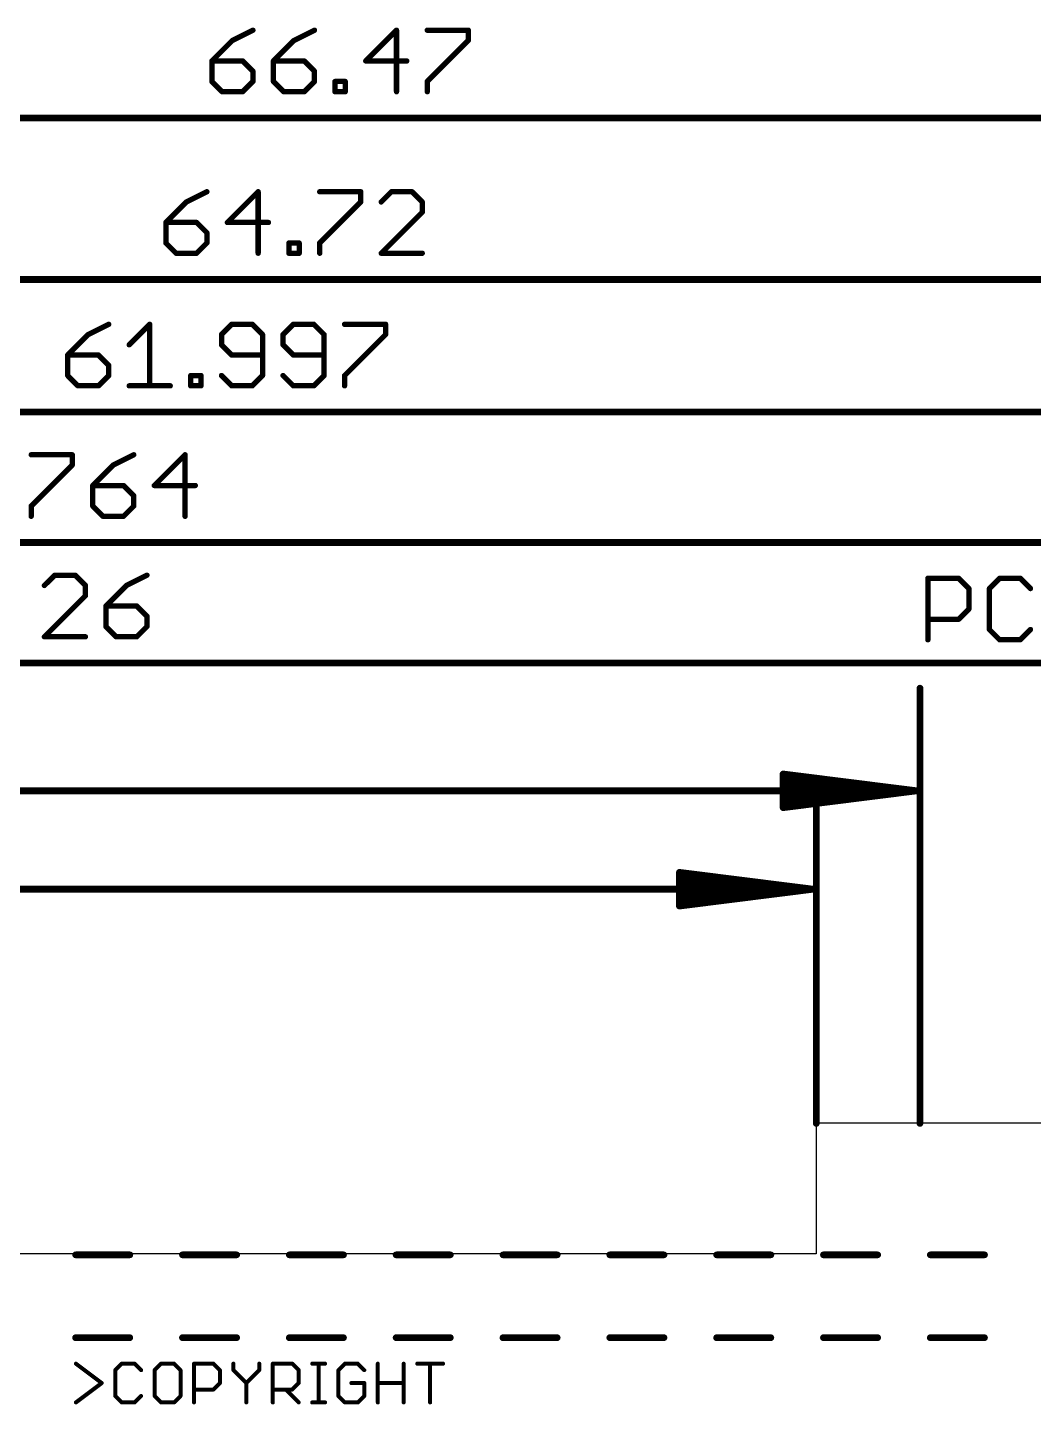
# Model space of a CAD drawing. Extents: x 85.1 to 160.2, y -5 to 84.1.
# Drawn here: x 117.68 to 136.8, y 55.16 to 81.33 of the extents above; entities that cross this region are included whole.
import ezdxf

# ---------------------------------------------------------------- set-up
doc = ezdxf.new("R2010")
doc.units = 0
for name, color, linetype in [('20', 7, 'CONTINUOUS'), ('25', 253, 'CONTINUOUS'), ('48', 253, 'CONTINUOUS')]:
    doc.layers.add(name, color=color, linetype=linetype)

msp = doc.modelspace()

# ---------------------------------------------------------------- linework, layer by layer
at = {"layer": '20'}
for p, q in [((155.64, 60.5), (132.67, 60.5)), ((132.67, 60.5), (132.67, 58.017)), ((132.67, 58.017), (99.67, 58.017))]:
    msp.add_line(p, q, dxfattribs=at)
at = {"layer": '25', "const_width": 0.0381}
for points in [[(118.6108, 55.9466, 1), (118.5879, 55.9161)], [(119.3668, 55.8085, 1), (119.3287, 55.8085)], [(119.3343, 55.8219, 1), (119.3612, 55.795)], [(119.4706, 55.9504, 1), (119.4706, 55.9123)], [(119.4841, 55.9179, 1), (119.4572, 55.9448)], [(119.7298, 55.9448, 1), (119.7029, 55.9179)], [(119.7164, 55.9123, 1), (119.7164, 55.9504)], [(119.8258, 55.795, 1), (119.8527, 55.8219)], [(120.1152, 55.8085, 1), (120.0771, 55.8085)], [(120.0827, 55.8219, 1), (120.1097, 55.795)], [(120.2191, 55.9504, 1), (120.2191, 55.9123)], [(120.2325, 55.9179, 1), (120.2056, 55.9448)], [(120.4783, 55.9448, 1), (120.4513, 55.9179)], [(120.4648, 55.9123, 1), (120.4648, 55.9504)], [(120.6067, 55.8085, 1), (120.5686, 55.8085)], [(120.5742, 55.795, 1), (120.6011, 55.8219)], [(120.8446, 55.9504, 1), (120.8446, 55.9123)], [(120.8636, 55.9313, 1), (120.8255, 55.9313)], [(121.2267, 55.9448, 1), (121.1997, 55.9179)], [(121.2132, 55.9123, 1), (121.2132, 55.9504)], [(121.3551, 55.8085, 1), (121.317, 55.8085)], [(121.3226, 55.795, 1), (121.3496, 55.8219)], [(121.6065, 55.8219, 1), (121.5795, 55.795)], [(121.6121, 55.9313, 1), (121.574, 55.9313)], [(121.574, 55.8085, 1), (121.6121, 55.8085)], [(122.1035, 55.9313, 1), (122.0654, 55.9313)], [(122.0654, 55.8085, 1), (122.1035, 55.8085)], [(122.098, 55.795, 1), (122.071, 55.8219)], [(122.3414, 55.9504, 1), (122.3414, 55.9123)], [(122.3605, 55.9313, 1), (122.3224, 55.9313)], [(122.7235, 55.9448, 1), (122.6966, 55.9179)], [(122.71, 55.9123, 1), (122.71, 55.9504)], [(122.852, 55.8085, 1), (122.8139, 55.8085)], [(122.8194, 55.795, 1), (122.8464, 55.8219)], [(123.0898, 55.9504, 1), (123.0898, 55.9123)], [(123.2318, 55.9313, 1), (123.1937, 55.9313)], [(123.3356, 55.9123, 1), (123.3356, 55.9504)], [(123.6078, 55.8085, 1), (123.5697, 55.8085)], [(123.5753, 55.8219, 1), (123.6023, 55.795)], [(123.7117, 55.9504, 1), (123.7117, 55.9123)], [(123.7251, 55.9179, 1), (123.6982, 55.9448)], [(123.9709, 55.9448, 1), (123.9439, 55.9179)], [(123.9574, 55.9123, 1), (123.9574, 55.9504)], [(124.0668, 55.795, 1), (124.0937, 55.8219)], [(124.3563, 55.9313, 1), (124.3182, 55.9313)], [(124.8477, 55.9313, 1), (124.8096, 55.9313)], [(125.0856, 55.9504, 1), (125.0856, 55.9123)], [(125.3504, 55.9313, 1), (125.3123, 55.9313)], [(125.5771, 55.9123, 1), (125.5771, 55.9504)], [(119.1023, 55.5475, 1), (119.0794, 55.578)], [(119.0794, 55.5475, 1), (119.1023, 55.578)], [(121.317, 55.5627, 1), (121.3551, 55.5627)], [(121.3496, 55.5492, 1), (121.3226, 55.5762)], [(121.8253, 55.5762, 1), (121.8522, 55.5492)], [(121.8578, 55.5627, 1), (121.8197, 55.5627)], [(121.8253, 55.5492, 1), (121.8522, 55.5762)], [(122.8139, 55.5627, 1), (122.852, 55.5627)], [(122.8464, 55.5492, 1), (122.8194, 55.5762)], [(123.8345, 55.5818, 1), (123.8345, 55.5437)], [(124.0993, 55.5627, 1), (124.0612, 55.5627)], [(124.0803, 55.5437, 1), (124.0803, 55.5818)], [(124.3372, 55.5818, 1), (124.3372, 55.5437)], [(124.8287, 55.5437, 1), (124.8287, 55.5818)], [(118.5879, 55.2093, 1), (118.6108, 55.1789)], [(119.3612, 55.3304, 1), (119.3343, 55.3035)], [(119.3287, 55.317, 1), (119.3668, 55.317)], [(119.4706, 55.2132, 1), (119.4706, 55.1751)], [(119.4572, 55.1806, 1), (119.4841, 55.2076)], [(119.7029, 55.2076, 1), (119.7298, 55.1806)], [(119.7164, 55.1751, 1), (119.7164, 55.2132)], [(119.8527, 55.3035, 1), (119.8258, 55.3304)], [(120.1097, 55.3304, 1), (120.0827, 55.3035)], [(120.0771, 55.317, 1), (120.1152, 55.317)], [(120.2191, 55.2132, 1), (120.2191, 55.1751)], [(120.2056, 55.1806, 1), (120.2325, 55.2076)], [(120.4513, 55.2076, 1), (120.4783, 55.1806)], [(120.4648, 55.1751, 1), (120.4648, 55.2132)], [(120.5686, 55.317, 1), (120.6067, 55.317)], [(120.6011, 55.3035, 1), (120.5742, 55.3304)], [(120.8446, 55.4589, 1), (120.8446, 55.4208)], [(121.1997, 55.4533, 1), (121.2267, 55.4264)], [(121.2132, 55.4208, 1), (121.2132, 55.4589)], [(122.3414, 55.4589, 1), (122.3414, 55.4208)], [(122.6006, 55.4533, 1), (122.5737, 55.4264)], [(122.6966, 55.4533, 1), (122.7235, 55.4264)], [(122.71, 55.4208, 1), (122.71, 55.4589)], [(122.8194, 55.1806, 1), (122.8464, 55.2076)], [(123.0898, 55.2132, 1), (123.0898, 55.1751)], [(123.3356, 55.1751, 1), (123.3356, 55.2132)], [(123.6023, 55.3304, 1), (123.5753, 55.3035)], [(123.5697, 55.317, 1), (123.6078, 55.317)], [(123.7117, 55.2132, 1), (123.7117, 55.1751)], [(123.6982, 55.1806, 1), (123.7251, 55.2076)], [(123.9439, 55.2076, 1), (123.9709, 55.1806)], [(123.9574, 55.1751, 1), (123.9574, 55.2132)], [(124.0612, 55.317, 1), (124.0993, 55.317)], [(124.0937, 55.3035, 1), (124.0668, 55.3304)], [(120.8255, 55.1941, 1), (120.8636, 55.1941)], [(121.8197, 55.1941, 1), (121.8578, 55.1941)], [(122.3224, 55.1941, 1), (122.3605, 55.1941)], [(123.1937, 55.1941, 1), (123.2318, 55.1941)], [(124.3182, 55.1941, 1), (124.3563, 55.1941)], [(124.8096, 55.1941, 1), (124.8477, 55.1941)], [(125.3123, 55.1941, 1), (125.3504, 55.1941)]]:
    msp.add_lwpolyline(points, format="xyb", dxfattribs=at)
at = {"layer": '25', "const_width": 0.0762}
for points in [[(118.5994, 55.9313), (119.0908, 55.5627)], [(119.4706, 55.9313), (119.3478, 55.8085)], [(119.3478, 55.8085), (119.3478, 55.317)], [(119.7164, 55.9313), (119.4706, 55.9313)], [(119.8393, 55.8085), (119.7164, 55.9313)], [(120.2191, 55.9313), (120.0962, 55.8085)], [(120.0962, 55.8085), (120.0962, 55.317)], [(120.4648, 55.9313), (120.2191, 55.9313)], [(120.5877, 55.8085), (120.4648, 55.9313)], [(120.5877, 55.317), (120.5877, 55.8085)], [(120.8446, 55.1941), (120.8446, 55.9313)], [(120.8446, 55.9313), (121.2132, 55.9313)], [(121.2132, 55.9313), (121.3361, 55.8085)], [(121.3361, 55.8085), (121.3361, 55.5627)], [(121.593, 55.9313), (121.593, 55.8085)], [(121.593, 55.8085), (121.8388, 55.5627)], [(121.8388, 55.5627), (122.0845, 55.8085)], [(122.0845, 55.8085), (122.0845, 55.9313)], [(122.3414, 55.1941), (122.3414, 55.9313)], [(122.3414, 55.9313), (122.71, 55.9313)], [(122.71, 55.9313), (122.8329, 55.8085)], [(122.8329, 55.8085), (122.8329, 55.5627)], [(123.0898, 55.9313), (123.3356, 55.9313)], [(123.2127, 55.1941), (123.2127, 55.9313)], [(123.7117, 55.9313), (123.5888, 55.8085)], [(123.5888, 55.8085), (123.5888, 55.317)], [(123.9574, 55.9313), (123.7117, 55.9313)], [(124.0803, 55.8085), (123.9574, 55.9313)], [(124.3372, 55.1941), (124.3372, 55.9313)], [(124.8287, 55.9313), (124.8287, 55.1941)], [(125.0856, 55.9313), (125.5771, 55.9313)], [(125.3314, 55.1941), (125.3314, 55.9313)], [(119.0908, 55.5627), (118.5994, 55.1941)], [(121.3361, 55.5627), (121.2132, 55.4398)], [(121.8388, 55.5627), (121.8388, 55.1941)], [(122.8329, 55.5627), (122.71, 55.4398)], [(124.0803, 55.5627), (123.8345, 55.5627)], [(124.0803, 55.317), (124.0803, 55.5627)], [(124.3372, 55.5627), (124.8287, 55.5627)], [(119.3478, 55.317), (119.4706, 55.1941)], [(119.4706, 55.1941), (119.7164, 55.1941)], [(119.7164, 55.1941), (119.8393, 55.317)], [(120.0962, 55.317), (120.2191, 55.1941)], [(120.2191, 55.1941), (120.4648, 55.1941)], [(120.4648, 55.1941), (120.5877, 55.317)], [(121.2132, 55.4398), (120.8446, 55.4398)], [(122.71, 55.4398), (122.3414, 55.4398)], [(122.5872, 55.4398), (122.8329, 55.1941)], [(123.0898, 55.1941), (123.3356, 55.1941)], [(123.5888, 55.317), (123.7117, 55.1941)], [(123.7117, 55.1941), (123.9574, 55.1941)], [(123.9574, 55.1941), (124.0803, 55.317)]]:
    msp.add_lwpolyline(points, dxfattribs=at)
at = {"layer": '48'}
for points, const_width in [([(121.9638, 81.2777), (121.574, 81.0828)], 0.1016), ([(123.1332, 81.2777), (122.7434, 81.0828)], 0.1016), ([(124.6924, 81.2777), (124.1077, 80.693)], 0.1016), ([(124.6924, 80.1083), (124.6924, 81.2777)], 0.1016), ([(125.2771, 81.2777), (126.0567, 81.2777)], 0.1016), ([(126.0567, 81.2777), (126.0567, 81.0828)], 0.1016), ([(121.574, 81.0828), (121.1842, 80.693)], 0.1016), ([(122.7434, 81.0828), (122.3536, 80.693)], 0.1016), ([(126.0567, 81.0828), (125.2771, 80.3032)], 0.1016), ([(121.1842, 80.693), (121.1842, 80.3032)], 0.1016), ([(121.7689, 80.693), (121.1842, 80.693)], 0.1016), ([(121.9638, 80.4981), (121.7689, 80.693)], 0.1016), ([(122.3536, 80.693), (122.3536, 80.3032)], 0.1016), ([(122.9383, 80.693), (122.3536, 80.693)], 0.1016), ([(123.1332, 80.4981), (122.9383, 80.693)], 0.1016), ([(124.1077, 80.693), (124.8873, 80.693)], 0.1016), ([(121.1842, 80.3032), (121.3791, 80.1083)], 0.1016), ([(121.7689, 80.1083), (121.9638, 80.3032)], 0.1016), ([(121.9638, 80.3032), (121.9638, 80.4981)], 0.1016), ([(122.3536, 80.3032), (122.5485, 80.1083)], 0.1016), ([(122.9383, 80.1083), (123.1332, 80.3032)], 0.1016), ([(123.1332, 80.3032), (123.1332, 80.4981)], 0.1016), ([(123.523, 80.1083), (123.523, 80.3032)], 0.1016), ([(123.523, 80.3032), (123.7179, 80.3032)], 0.1016), ([(123.7179, 80.3032), (123.7179, 80.1083)], 0.1016), ([(125.2771, 80.3032), (125.2771, 80.1083)], 0.1016), ([(121.3791, 80.1083), (121.7689, 80.1083)], 0.1016), ([(122.5485, 80.1083), (122.9383, 80.1083)], 0.1016), ([(123.7179, 80.1083), (123.523, 80.1083)], 0.1016), ([(90.235, 79.61), (156.575, 79.61)], 0.13), ([(121.0888, 78.2077), (120.699, 78.0128)], 0.1016), ([(122.0633, 78.2077), (121.4786, 77.623)], 0.1016), ([(122.0633, 77.0383), (122.0633, 78.2077)], 0.1016), ([(123.2327, 78.2077), (124.0123, 78.2077)], 0.1016), ([(124.0123, 78.2077), (124.0123, 78.0128)], 0.1016), ([(124.597, 78.2077), (124.4021, 78.0128)], 0.1016), ([(124.9868, 78.2077), (124.597, 78.2077)], 0.1016), ([(125.1817, 78.0128), (124.9868, 78.2077)], 0.1016), ([(120.699, 78.0128), (120.3092, 77.623)], 0.1016), ([(124.0123, 78.0128), (123.2327, 77.2332)], 0.1016), ([(125.1817, 77.8179), (125.1817, 78.0128)], 0.1016), ([(124.4021, 77.0383), (125.1817, 77.8179)], 0.1016), ([(120.3092, 77.623), (120.3092, 77.2332)], 0.1016), ([(120.8939, 77.623), (120.3092, 77.623)], 0.1016), ([(121.0888, 77.4281), (120.8939, 77.623)], 0.1016), ([(121.0888, 77.2332), (121.0888, 77.4281)], 0.1016), ([(121.4786, 77.623), (122.2582, 77.623)], 0.1016), ([(120.3092, 77.2332), (120.5041, 77.0383)], 0.1016), ([(120.8939, 77.0383), (121.0888, 77.2332)], 0.1016), ([(122.648, 77.0383), (122.648, 77.2332)], 0.1016), ([(122.648, 77.2332), (122.8429, 77.2332)], 0.1016), ([(122.8429, 77.2332), (122.8429, 77.0383)], 0.1016), ([(123.2327, 77.2332), (123.2327, 77.0383)], 0.1016), ([(120.5041, 77.0383), (120.8939, 77.0383)], 0.1016), ([(122.8429, 77.0383), (122.648, 77.0383)], 0.1016), ([(125.1817, 77.0383), (124.4021, 77.0383)], 0.1016), ([(90.235, 76.54), (154.825, 76.54)], 0.13), ([(119.223, 75.6877), (118.8332, 75.4928)], 0.1016), ([(119.6128, 75.2979), (120.0025, 75.6877)], 0.1016), ([(120.0025, 75.6877), (120.0025, 74.5183)], 0.1016), ([(121.5617, 75.6877), (121.3668, 75.4928)], 0.1016), ([(121.9515, 75.6877), (121.5617, 75.6877)], 0.1016), ([(122.1464, 75.4928), (121.9515, 75.6877)], 0.1016), ([(122.7311, 75.6877), (122.5362, 75.4928)], 0.1016), ([(123.1209, 75.6877), (122.7311, 75.6877)], 0.1016), ([(123.3158, 75.4928), (123.1209, 75.6877)], 0.1016), ([(123.7056, 75.6877), (124.4852, 75.6877)], 0.1016), ([(124.4852, 75.6877), (124.4852, 75.4928)], 0.1016), ([(118.8332, 75.4928), (118.4434, 75.103)], 0.1016), ([(121.3668, 75.4928), (121.3668, 75.2979)], 0.1016), ([(122.1464, 74.7132), (122.1464, 75.4928)], 0.1016), ([(122.5362, 75.4928), (122.5362, 75.2979)], 0.1016), ([(123.3158, 74.7132), (123.3158, 75.4928)], 0.1016), ([(124.4852, 75.4928), (123.7056, 74.7132)], 0.1016), ([(118.4434, 75.103), (118.4434, 74.7132)], 0.1016), ([(119.0281, 75.103), (118.4434, 75.103)], 0.1016), ([(119.223, 74.9081), (119.0281, 75.103)], 0.1016), ([(121.3668, 75.2979), (121.5617, 75.103)], 0.1016), ([(121.5617, 75.103), (122.1464, 75.103)], 0.1016), ([(122.5362, 75.2979), (122.7311, 75.103)], 0.1016), ([(122.7311, 75.103), (123.3158, 75.103)], 0.1016), ([(119.223, 74.7132), (119.223, 74.9081)], 0.1016), ([(118.4434, 74.7132), (118.6382, 74.5183)], 0.1016), ([(119.0281, 74.5183), (119.223, 74.7132)], 0.1016), ([(120.7821, 74.5183), (120.7821, 74.7132)], 0.1016), ([(120.7821, 74.7132), (120.977, 74.7132)], 0.1016), ([(120.977, 74.7132), (120.977, 74.5183)], 0.1016), ([(121.3668, 74.7132), (121.5617, 74.5183)], 0.1016), ([(121.9515, 74.5183), (122.1464, 74.7132)], 0.1016), ([(122.5362, 74.7132), (122.7311, 74.5183)], 0.1016), ([(123.1209, 74.5183), (123.3158, 74.7132)], 0.1016), ([(123.7056, 74.7132), (123.7056, 74.5183)], 0.1016), ([(118.6382, 74.5183), (119.0281, 74.5183)], 0.1016), ([(119.6128, 74.5183), (120.3923, 74.5183)], 0.1016), ([(120.977, 74.5183), (120.7821, 74.5183)], 0.1016), ([(121.5617, 74.5183), (121.9515, 74.5183)], 0.1016), ([(122.7311, 74.5183), (123.1209, 74.5183)], 0.1016), ([(90.235, 74.02), (152.102, 74.02)], 0.13), ([(117.7503, 73.2077), (118.5299, 73.2077)], 0.1016), ([(118.5299, 73.0128), (117.7503, 72.2332)], 0.1016), ([(118.5299, 73.2077), (118.5299, 73.0128)], 0.1016), ([(119.3095, 73.0128), (118.9197, 72.623)], 0.1016), ([(119.6993, 73.2077), (119.3095, 73.0128)], 0.1016), ([(120.6738, 73.2077), (120.0891, 72.623)], 0.1016), ([(120.6738, 72.0383), (120.6738, 73.2077)], 0.1016), ([(118.9197, 72.623), (118.9197, 72.2332)], 0.1016), ([(119.5044, 72.623), (118.9197, 72.623)], 0.1016), ([(119.6993, 72.4281), (119.5044, 72.623)], 0.1016), ([(120.0891, 72.623), (120.8687, 72.623)], 0.1016), ([(117.7503, 72.2332), (117.7503, 72.0383)], 0.1016), ([(118.9197, 72.2332), (119.1146, 72.0383)], 0.1016), ([(119.5044, 72.0383), (119.6993, 72.2332)], 0.1016), ([(119.6993, 72.2332), (119.6993, 72.4281)], 0.1016), ([(119.1146, 72.0383), (119.5044, 72.0383)], 0.1016), ([(90.235, 71.54), (144.869, 71.54)], 0.13), ([(118.1956, 70.9177), (118.0007, 70.7228)], 0.1016), ([(118.5854, 70.9177), (118.1956, 70.9177)], 0.1016), ([(118.7803, 70.7228), (118.5854, 70.9177)], 0.1016), ([(119.9497, 70.9177), (119.5599, 70.7228)], 0.1016), ([(118.7803, 70.5279), (118.7803, 70.7228)], 0.1016), ([(119.5599, 70.7228), (119.1701, 70.333)], 0.1016), ([(134.7908, 69.6908), (134.7908, 70.8602)], 0.1016), ([(134.7908, 70.8602), (135.3755, 70.8602)], 0.1016), ([(135.3755, 70.8602), (135.5704, 70.6653)], 0.1016), ([(135.5704, 70.6653), (135.5704, 70.2755)], 0.1016), ([(136.1551, 70.8602), (135.9602, 70.6653)], 0.1016), ([(135.9602, 70.6653), (135.9602, 69.8857)], 0.1016), ([(136.5449, 70.8602), (136.1551, 70.8602)], 0.1016), ([(136.7398, 70.6653), (136.5449, 70.8602)], 0.1016), ([(118.0007, 69.7483), (118.7803, 70.5279)], 0.1016), ([(119.1701, 70.333), (119.1701, 69.9432)], 0.1016), ([(119.7548, 70.333), (119.1701, 70.333)], 0.1016), ([(119.9497, 70.1381), (119.7548, 70.333)], 0.1016), ([(119.9497, 69.9432), (119.9497, 70.1381)], 0.1016), ([(135.5704, 70.2755), (135.3755, 70.0806)], 0.1016), ([(119.1701, 69.9432), (119.365, 69.7483)], 0.1016), ([(119.7548, 69.7483), (119.9497, 69.9432)], 0.1016), ([(135.3755, 70.0806), (134.7908, 70.0806)], 0.1016), ([(135.9602, 69.8857), (136.1551, 69.6908)], 0.1016), ([(136.5449, 69.6908), (136.7398, 69.8857)], 0.1016), ([(118.7803, 69.7483), (118.0007, 69.7483)], 0.1016), ([(119.365, 69.7483), (119.7548, 69.7483)], 0.1016), ([(136.1551, 69.6908), (136.5449, 69.6908)], 0.1016), ([(90.235, 69.25), (143.031, 69.25)], 0.13), ([(134.64, 60.5), (134.64, 68.77)], 0.13), ([(134.575, 66.82), (132.04, 67.1392)], 0.13), ([(132.04, 67.1392), (132.04, 66.5008)], 0.13), ([(134.575, 66.82), (132.04, 67.08)], 0.13), ([(134.575, 66.82), (132.04, 66.95)], 0.13), ([(90.235, 66.82), (134.575, 66.82)], 0.13), ([(132.04, 66.5008), (134.575, 66.82)], 0.13), ([(132.04, 66.69), (134.575, 66.82)], 0.13), ([(132.04, 66.56), (134.575, 66.82)], 0.13), ([(132.67, 60.5), (132.67, 66.9)], 0.13), ([(132.605, 64.95), (130.07, 65.2692)], 0.13), ([(130.07, 65.2692), (130.07, 64.6308)], 0.13), ([(132.605, 64.95), (130.07, 65.21)], 0.13), ([(90.235, 64.95), (132.605, 64.95)], 0.13), ([(132.605, 64.95), (130.07, 65.08)], 0.13), ([(130.07, 64.6308), (132.605, 64.95)], 0.13), ([(130.07, 64.82), (132.605, 64.95)], 0.13), ([(130.07, 64.69), (132.605, 64.95)], 0.13), ([(118.5942, 58), (119.6245, 58)], 0.127), ([(120.6245, 58), (121.6549, 58)], 0.127), ([(122.6549, 58), (123.6852, 58)], 0.127), ([(124.6852, 58), (125.7155, 58)], 0.127), ([(126.7155, 58), (127.7458, 58)], 0.127), ([(128.7458, 58), (129.7761, 58)], 0.127), ([(130.7761, 58), (131.8064, 58)], 0.127), ([(132.8064, 58), (133.8367, 58)], 0.127), ([(134.8367, 58), (135.867, 58)], 0.127), ([(118.5942, 56.425), (119.6245, 56.425)], 0.127), ([(120.6245, 56.425), (121.6549, 56.425)], 0.127), ([(122.6549, 56.425), (123.6852, 56.425)], 0.127), ([(124.6852, 56.425), (125.7155, 56.425)], 0.127), ([(126.7155, 56.425), (127.7458, 56.425)], 0.127), ([(128.7458, 56.425), (129.7761, 56.425)], 0.127), ([(130.7761, 56.425), (131.8064, 56.425)], 0.127), ([(132.8064, 56.425), (133.8367, 56.425)], 0.127), ([(134.8367, 56.425), (135.867, 56.425)], 0.127)]:
    msp.add_lwpolyline(points, dxfattribs=dict(at, const_width=const_width))
for points, const_width in [([(121.9751, 81.255, 1), (121.9524, 81.3004)], 0.0508), ([(123.1445, 81.255, 1), (123.1218, 81.3004)], 0.0508), ([(124.7178, 81.2777, 1), (124.667, 81.2777)], 0.0508), ([(124.7103, 81.2597, 1), (124.6744, 81.2957)], 0.0508), ([(125.2771, 81.3031, 1), (125.2771, 81.2523)], 0.0508), ([(126.0821, 81.2777, 1), (126.0312, 81.2777)], 0.0508), ([(126.0567, 81.2523, 1), (126.0567, 81.3031)], 0.0508), ([(121.5626, 81.1055, 1), (121.5853, 81.0601)], 0.0508), ([(121.5919, 81.0648, 1), (121.556, 81.1008)], 0.0508), ([(122.732, 81.1055, 1), (122.7547, 81.0601)], 0.0508), ([(122.7613, 81.0648, 1), (122.7254, 81.1008)], 0.0508), ([(126.0312, 81.0828, 1), (126.0821, 81.0828)], 0.0508), ([(126.0746, 81.0648, 1), (126.0387, 81.1008)], 0.0508), ([(121.1662, 80.711, 1), (121.2021, 80.675)], 0.0508), ([(121.2096, 80.693, 1), (121.1588, 80.693)], 0.0508), ([(121.1842, 80.7184, 1), (121.1842, 80.6676)], 0.0508), ([(121.7868, 80.711, 1), (121.7509, 80.675)], 0.0508), ([(121.7689, 80.6676, 1), (121.7689, 80.7184)], 0.0508), ([(122.3356, 80.711, 1), (122.3715, 80.675)], 0.0508), ([(122.379, 80.693, 1), (122.3282, 80.693)], 0.0508), ([(122.3536, 80.7184, 1), (122.3536, 80.6676)], 0.0508), ([(122.9562, 80.711, 1), (122.9203, 80.675)], 0.0508), ([(122.9383, 80.6676, 1), (122.9383, 80.7184)], 0.0508), ([(124.0897, 80.711, 1), (124.1256, 80.675)], 0.0508), ([(124.1077, 80.7184, 1), (124.1077, 80.6676)], 0.0508), ([(124.8873, 80.6676, 1), (124.8873, 80.7184)], 0.0508), ([(121.2021, 80.3212, 1), (121.1662, 80.2852)], 0.0508), ([(121.9892, 80.4981, 1), (121.9384, 80.4981)], 0.0508), ([(121.9458, 80.4801, 1), (121.9817, 80.5161)], 0.0508), ([(121.9817, 80.2852, 1), (121.9458, 80.3212)], 0.0508), ([(122.3715, 80.3212, 1), (122.3356, 80.2852)], 0.0508), ([(123.1586, 80.4981, 1), (123.1078, 80.4981)], 0.0508), ([(123.1152, 80.4801, 1), (123.1511, 80.5161)], 0.0508), ([(123.1511, 80.2852, 1), (123.1152, 80.3212)], 0.0508), ([(123.5484, 80.3032, 1), (123.4976, 80.3032)], 0.0508), ([(123.523, 80.3286, 1), (123.523, 80.2778)], 0.0508), ([(123.7433, 80.3032, 1), (123.6925, 80.3032)], 0.0508), ([(123.7179, 80.2778, 1), (123.7179, 80.3286)], 0.0508), ([(125.3025, 80.3032, 1), (125.2517, 80.3032)], 0.0508), ([(121.1588, 80.3032, 1), (121.2096, 80.3032)], 0.0508), ([(121.3791, 80.1337, 1), (121.3791, 80.0829)], 0.0508), ([(121.3611, 80.0903, 1), (121.397, 80.1263)], 0.0508), ([(121.7509, 80.1263, 1), (121.7868, 80.0903)], 0.0508), ([(121.7689, 80.0829, 1), (121.7689, 80.1337)], 0.0508), ([(121.9384, 80.3032, 1), (121.9892, 80.3032)], 0.0508), ([(122.3282, 80.3032, 1), (122.379, 80.3032)], 0.0508), ([(122.5485, 80.1337, 1), (122.5485, 80.0829)], 0.0508), ([(122.5305, 80.0903, 1), (122.5664, 80.1263)], 0.0508), ([(122.9203, 80.1263, 1), (122.9562, 80.0903)], 0.0508), ([(122.9383, 80.0829, 1), (122.9383, 80.1337)], 0.0508), ([(123.1078, 80.3032, 1), (123.1586, 80.3032)], 0.0508), ([(123.523, 80.1337, 1), (123.523, 80.0829)], 0.0508), ([(123.4976, 80.1083, 1), (123.5484, 80.1083)], 0.0508), ([(123.6925, 80.1083, 1), (123.7433, 80.1083)], 0.0508), ([(123.7179, 80.0829, 1), (123.7179, 80.1337)], 0.0508), ([(124.667, 80.1083, 1), (124.7178, 80.1083)], 0.0508), ([(125.2591, 80.3212, 1), (125.295, 80.2852)], 0.0508), ([(125.2517, 80.1083, 1), (125.3025, 80.1083)], 0.0508), ([(121.1001, 78.185, 1), (121.0774, 78.2304)], 0.0508), ([(122.0887, 78.2077, 1), (122.0379, 78.2077)], 0.0508), ([(122.0812, 78.1897, 1), (122.0453, 78.2257)], 0.0508), ([(123.2327, 78.2331, 1), (123.2327, 78.1823)], 0.0508), ([(124.0377, 78.2077, 1), (123.9869, 78.2077)], 0.0508), ([(124.0123, 78.1823, 1), (124.0123, 78.2331)], 0.0508), ([(124.597, 78.2331, 1), (124.597, 78.1823)], 0.0508), ([(124.6149, 78.1897, 1), (124.579, 78.2257)], 0.0508), ([(125.0047, 78.2257, 1), (124.9688, 78.1897)], 0.0508), ([(124.9868, 78.1823, 1), (124.9868, 78.2331)], 0.0508), ([(120.6876, 78.0355, 1), (120.7103, 77.9901)], 0.0508), ([(120.7169, 77.9948, 1), (120.681, 78.0308)], 0.0508), ([(123.9869, 78.0128, 1), (124.0377, 78.0128)], 0.0508), ([(124.0302, 77.9948, 1), (123.9943, 78.0308)], 0.0508), ([(124.3841, 78.0308, 1), (124.42, 77.9948)], 0.0508), ([(125.2071, 78.0128, 1), (125.1562, 78.0128)], 0.0508), ([(125.1637, 77.9948, 1), (125.1996, 78.0308)], 0.0508), ([(125.1562, 77.8179, 1), (125.2071, 77.8179)], 0.0508), ([(125.1996, 77.7999, 1), (125.1637, 77.8359)], 0.0508), ([(120.2912, 77.641, 1), (120.3271, 77.605)], 0.0508), ([(120.3346, 77.623, 1), (120.2838, 77.623)], 0.0508), ([(120.3092, 77.6484, 1), (120.3092, 77.5976)], 0.0508), ([(120.9118, 77.641, 1), (120.8759, 77.605)], 0.0508), ([(120.8939, 77.5976, 1), (120.8939, 77.6484)], 0.0508), ([(121.1142, 77.4281, 1), (121.0634, 77.4281)], 0.0508), ([(121.0708, 77.4101, 1), (121.1067, 77.4461)], 0.0508), ([(121.4606, 77.641, 1), (121.4965, 77.605)], 0.0508), ([(121.4786, 77.6484, 1), (121.4786, 77.5976)], 0.0508), ([(122.2582, 77.5976, 1), (122.2582, 77.6484)], 0.0508), ([(120.3271, 77.2512, 1), (120.2912, 77.2152)], 0.0508), ([(120.2838, 77.2332, 1), (120.3346, 77.2332)], 0.0508), ([(121.0634, 77.2332, 1), (121.1142, 77.2332)], 0.0508), ([(121.1067, 77.2152, 1), (121.0708, 77.2512)], 0.0508), ([(122.6734, 77.2332, 1), (122.6226, 77.2332)], 0.0508), ([(122.648, 77.2586, 1), (122.648, 77.2078)], 0.0508), ([(122.8683, 77.2332, 1), (122.8175, 77.2332)], 0.0508), ([(122.8429, 77.2078, 1), (122.8429, 77.2586)], 0.0508), ([(123.2147, 77.2512, 1), (123.2506, 77.2152)], 0.0508), ([(123.2581, 77.2332, 1), (123.2073, 77.2332)], 0.0508), ([(120.5041, 77.0637, 1), (120.5041, 77.0129)], 0.0508), ([(120.4861, 77.0203, 1), (120.522, 77.0563)], 0.0508), ([(120.8759, 77.0563, 1), (120.9118, 77.0203)], 0.0508), ([(120.8939, 77.0129, 1), (120.8939, 77.0637)], 0.0508), ([(122.0379, 77.0383, 1), (122.0887, 77.0383)], 0.0508), ([(122.648, 77.0637, 1), (122.648, 77.0129)], 0.0508), ([(122.6226, 77.0383, 1), (122.6734, 77.0383)], 0.0508), ([(122.8175, 77.0383, 1), (122.8683, 77.0383)], 0.0508), ([(122.8429, 77.0129, 1), (122.8429, 77.0637)], 0.0508), ([(123.2073, 77.0383, 1), (123.2581, 77.0383)], 0.0508), ([(124.3841, 77.0563, 1), (124.42, 77.0203)], 0.0508), ([(124.4021, 77.0637, 1), (124.4021, 77.0129)], 0.0508), ([(125.1817, 77.0129, 1), (125.1817, 77.0637)], 0.0508), ([(119.2343, 75.665, 1), (119.2116, 75.7104)], 0.0508), ([(120.0279, 75.6877, 1), (119.9771, 75.6877)], 0.0508), ([(120.0205, 75.6697, 1), (119.9846, 75.7057)], 0.0508), ([(121.5617, 75.7131, 1), (121.5617, 75.6623)], 0.0508), ([(121.5797, 75.6697, 1), (121.5438, 75.7057)], 0.0508), ([(121.9695, 75.7057, 1), (121.9336, 75.6697)], 0.0508), ([(121.9515, 75.6623, 1), (121.9515, 75.7131)], 0.0508), ([(122.7311, 75.7131, 1), (122.7311, 75.6623)], 0.0508), ([(122.7491, 75.6697, 1), (122.7132, 75.7057)], 0.0508), ([(123.1389, 75.7057, 1), (123.103, 75.6697)], 0.0508), ([(123.1209, 75.6623, 1), (123.1209, 75.7131)], 0.0508), ([(123.7056, 75.7131, 1), (123.7056, 75.6623)], 0.0508), ([(124.5106, 75.6877, 1), (124.4598, 75.6877)], 0.0508), ([(124.4852, 75.6623, 1), (124.4852, 75.7131)], 0.0508), ([(118.8218, 75.5155, 1), (118.8445, 75.4701)], 0.0508), ([(118.8511, 75.4748, 1), (118.8152, 75.5108)], 0.0508), ([(121.3922, 75.4928, 1), (121.3414, 75.4928)], 0.0508), ([(121.3489, 75.5108, 1), (121.3848, 75.4748)], 0.0508), ([(122.1718, 75.4928, 1), (122.121, 75.4928)], 0.0508), ([(122.1285, 75.4748, 1), (122.1644, 75.5108)], 0.0508), ([(122.5616, 75.4928, 1), (122.5108, 75.4928)], 0.0508), ([(122.5183, 75.5108, 1), (122.5542, 75.4748)], 0.0508), ([(123.3412, 75.4928, 1), (123.2904, 75.4928)], 0.0508), ([(123.2979, 75.4748, 1), (123.3338, 75.5108)], 0.0508), ([(124.4598, 75.4928, 1), (124.5106, 75.4928)], 0.0508), ([(124.5032, 75.4748, 1), (124.4673, 75.5108)], 0.0508), ([(118.4254, 75.121, 1), (118.4613, 75.085)], 0.0508), ([(118.4688, 75.103, 1), (118.418, 75.103)], 0.0508), ([(118.4434, 75.1284, 1), (118.4434, 75.0776)], 0.0508), ([(119.046, 75.121, 1), (119.0101, 75.085)], 0.0508), ([(119.0281, 75.0776, 1), (119.0281, 75.1284)], 0.0508), ([(119.5948, 75.3159, 1), (119.6307, 75.2799)], 0.0508), ([(121.3848, 75.3159, 1), (121.3489, 75.2799)], 0.0508), ([(121.3414, 75.2979, 1), (121.3922, 75.2979)], 0.0508), ([(121.5617, 75.1284, 1), (121.5617, 75.0776)], 0.0508), ([(121.5438, 75.085, 1), (121.5797, 75.121)], 0.0508), ([(122.1464, 75.0776, 1), (122.1464, 75.1284)], 0.0508), ([(122.5542, 75.3159, 1), (122.5183, 75.2799)], 0.0508), ([(122.5108, 75.2979, 1), (122.5616, 75.2979)], 0.0508), ([(122.7311, 75.1284, 1), (122.7311, 75.0776)], 0.0508), ([(122.7132, 75.085, 1), (122.7491, 75.121)], 0.0508), ([(123.3158, 75.0776, 1), (123.3158, 75.1284)], 0.0508), ([(119.2484, 74.9081, 1), (119.1976, 74.9081)], 0.0508), ([(119.205, 74.8901, 1), (119.2409, 74.9261)], 0.0508), ([(118.4613, 74.7312, 1), (118.4254, 74.6952)], 0.0508), ([(118.418, 74.7132, 1), (118.4688, 74.7132)], 0.0508), ([(119.1976, 74.7132, 1), (119.2484, 74.7132)], 0.0508), ([(119.2409, 74.6952, 1), (119.205, 74.7312)], 0.0508), ([(120.8075, 74.7132, 1), (120.7567, 74.7132)], 0.0508), ([(120.7821, 74.7386, 1), (120.7821, 74.6878)], 0.0508), ([(121.0024, 74.7132, 1), (120.9516, 74.7132)], 0.0508), ([(120.977, 74.6878, 1), (120.977, 74.7386)], 0.0508), ([(121.3848, 74.7312, 1), (121.3489, 74.6952)], 0.0508), ([(122.121, 74.7132, 1), (122.1718, 74.7132)], 0.0508), ([(122.1644, 74.6952, 1), (122.1285, 74.7312)], 0.0508), ([(122.5542, 74.7312, 1), (122.5183, 74.6952)], 0.0508), ([(123.2904, 74.7132, 1), (123.3412, 74.7132)], 0.0508), ([(123.3338, 74.6952, 1), (123.2979, 74.7312)], 0.0508), ([(123.731, 74.7132, 1), (123.6802, 74.7132)], 0.0508), ([(123.6877, 74.7312, 1), (123.7236, 74.6952)], 0.0508), ([(118.6382, 74.5437, 1), (118.6382, 74.4929)], 0.0508), ([(118.6203, 74.5003, 1), (118.6562, 74.5363)], 0.0508), ([(119.0101, 74.5363, 1), (119.046, 74.5003)], 0.0508), ([(119.0281, 74.4929, 1), (119.0281, 74.5437)], 0.0508), ([(119.6128, 74.5437, 1), (119.6128, 74.4929)], 0.0508), ([(119.9771, 74.5183, 1), (120.0279, 74.5183)], 0.0508), ([(120.3923, 74.4929, 1), (120.3923, 74.5437)], 0.0508), ([(120.7821, 74.5437, 1), (120.7821, 74.4929)], 0.0508), ([(120.7567, 74.5183, 1), (120.8075, 74.5183)], 0.0508), ([(120.9516, 74.5183, 1), (121.0024, 74.5183)], 0.0508), ([(120.977, 74.4929, 1), (120.977, 74.5437)], 0.0508), ([(121.5617, 74.5437, 1), (121.5617, 74.4929)], 0.0508), ([(121.5438, 74.5003, 1), (121.5797, 74.5363)], 0.0508), ([(121.9336, 74.5363, 1), (121.9695, 74.5003)], 0.0508), ([(121.9515, 74.4929, 1), (121.9515, 74.5437)], 0.0508), ([(122.7311, 74.5437, 1), (122.7311, 74.4929)], 0.0508), ([(122.7132, 74.5003, 1), (122.7491, 74.5363)], 0.0508), ([(123.103, 74.5363, 1), (123.1389, 74.5003)], 0.0508), ([(123.1209, 74.4929, 1), (123.1209, 74.5437)], 0.0508), ([(123.6802, 74.5183, 1), (123.731, 74.5183)], 0.0508), ([(117.7503, 73.2331, 1), (117.7503, 73.1823)], 0.0508), ([(118.5553, 73.2077, 1), (118.5045, 73.2077)], 0.0508), ([(118.5045, 73.0128, 1), (118.5553, 73.0128)], 0.0508), ([(118.5479, 72.9948, 1), (118.512, 73.0308)], 0.0508), ([(118.5299, 73.1823, 1), (118.5299, 73.2331)], 0.0508), ([(119.2982, 73.0355, 1), (119.3209, 72.9901)], 0.0508), ([(119.3275, 72.9948, 1), (119.2916, 73.0308)], 0.0508), ([(119.7107, 73.185, 1), (119.688, 73.2304)], 0.0508), ([(120.6992, 73.2077, 1), (120.6484, 73.2077)], 0.0508), ([(120.6918, 73.1897, 1), (120.6559, 73.2257)], 0.0508), ([(118.9451, 72.623, 1), (118.8943, 72.623)], 0.0508), ([(118.9197, 72.6484, 1), (118.9197, 72.5976)], 0.0508), ([(118.9018, 72.641, 1), (118.9377, 72.605)], 0.0508), ([(119.5224, 72.641, 1), (119.4865, 72.605)], 0.0508), ([(119.5044, 72.5976, 1), (119.5044, 72.6484)], 0.0508), ([(120.0891, 72.6484, 1), (120.0891, 72.5976)], 0.0508), ([(120.0712, 72.641, 1), (120.1071, 72.605)], 0.0508), ([(120.8687, 72.5976, 1), (120.8687, 72.6484)], 0.0508), ([(117.7757, 72.2332, 1), (117.7249, 72.2332)], 0.0508), ([(117.7324, 72.2512, 1), (117.7683, 72.2152)], 0.0508), ([(118.9377, 72.2512, 1), (118.9018, 72.2152)], 0.0508), ([(118.8943, 72.2332, 1), (118.9451, 72.2332)], 0.0508), ([(119.7247, 72.4281, 1), (119.6739, 72.4281)], 0.0508), ([(119.6739, 72.2332, 1), (119.7247, 72.2332)], 0.0508), ([(119.6814, 72.4101, 1), (119.7173, 72.4461)], 0.0508), ([(119.7173, 72.2152, 1), (119.6814, 72.2512)], 0.0508), ([(117.7249, 72.0383, 1), (117.7757, 72.0383)], 0.0508), ([(119.1146, 72.0637, 1), (119.1146, 72.0129)], 0.0508), ([(119.0967, 72.0203, 1), (119.1326, 72.0563)], 0.0508), ([(119.4865, 72.0563, 1), (119.5224, 72.0203)], 0.0508), ([(119.5044, 72.0129, 1), (119.5044, 72.0637)], 0.0508), ([(120.6484, 72.0383, 1), (120.6992, 72.0383)], 0.0508), ([(118.1956, 70.9431, 1), (118.1956, 70.8923)], 0.0508), ([(118.2136, 70.8997, 1), (118.1777, 70.9357)], 0.0508), ([(118.6034, 70.9357, 1), (118.5675, 70.8997)], 0.0508), ([(118.5854, 70.8923, 1), (118.5854, 70.9431)], 0.0508), ([(119.9611, 70.895, 1), (119.9384, 70.9404)], 0.0508), ([(117.9828, 70.7408, 1), (118.0187, 70.7048)], 0.0508), ([(118.8057, 70.7228, 1), (118.7549, 70.7228)], 0.0508), ([(118.7624, 70.7048, 1), (118.7983, 70.7408)], 0.0508), ([(119.5486, 70.7455, 1), (119.5713, 70.7001)], 0.0508), ([(119.5779, 70.7048, 1), (119.542, 70.7408)], 0.0508), ([(134.8162, 70.8602, 1), (134.7654, 70.8602)], 0.0508), ([(134.7908, 70.8856, 1), (134.7908, 70.8348)], 0.0508), ([(135.3935, 70.8782, 1), (135.3575, 70.8422)], 0.0508), ([(135.3755, 70.8348, 1), (135.3755, 70.8856)], 0.0508), ([(135.5958, 70.6653, 1), (135.545, 70.6653)], 0.0508), ([(135.5524, 70.6473, 1), (135.5884, 70.6833)], 0.0508), ([(135.9422, 70.6833, 1), (135.9782, 70.6473)], 0.0508), ([(135.9856, 70.6653, 1), (135.9348, 70.6653)], 0.0508), ([(136.1551, 70.8856, 1), (136.1551, 70.8348)], 0.0508), ([(136.1731, 70.8422, 1), (136.1371, 70.8782)], 0.0508), ([(136.5629, 70.8782, 1), (136.5269, 70.8422)], 0.0508), ([(136.5449, 70.8348, 1), (136.5449, 70.8856)], 0.0508), ([(136.7218, 70.6473, 1), (136.7578, 70.6833)], 0.0508), ([(118.7549, 70.5279, 1), (118.8057, 70.5279)], 0.0508), ([(118.7983, 70.5099, 1), (118.7624, 70.5459)], 0.0508), ([(119.1955, 70.333, 1), (119.1447, 70.333)], 0.0508), ([(119.1701, 70.3584, 1), (119.1701, 70.3076)], 0.0508), ([(119.1522, 70.351, 1), (119.1881, 70.315)], 0.0508), ([(119.7728, 70.351, 1), (119.7369, 70.315)], 0.0508), ([(119.7548, 70.3076, 1), (119.7548, 70.3584)], 0.0508), ([(119.9751, 70.1381, 1), (119.9243, 70.1381)], 0.0508), ([(119.9318, 70.1201, 1), (119.9677, 70.1561)], 0.0508), ([(135.545, 70.2755, 1), (135.5958, 70.2755)], 0.0508), ([(135.5884, 70.2575, 1), (135.5524, 70.2935)], 0.0508), ([(119.1881, 69.9612, 1), (119.1522, 69.9252)], 0.0508), ([(119.1447, 69.9432, 1), (119.1955, 69.9432)], 0.0508), ([(119.9243, 69.9432, 1), (119.9751, 69.9432)], 0.0508), ([(119.9677, 69.9252, 1), (119.9318, 69.9612)], 0.0508), ([(134.7908, 70.106, 1), (134.7908, 70.0552)], 0.0508), ([(135.3575, 70.0986, 1), (135.3935, 70.0626)], 0.0508), ([(135.3755, 70.0552, 1), (135.3755, 70.106)], 0.0508), ([(135.9782, 69.9037, 1), (135.9422, 69.8677)], 0.0508), ([(135.9348, 69.8857, 1), (135.9856, 69.8857)], 0.0508), ([(136.7578, 69.8677, 1), (136.7218, 69.9037)], 0.0508), ([(118.0007, 69.7737, 1), (118.0007, 69.7229)], 0.0508), ([(117.9828, 69.7663, 1), (118.0187, 69.7303)], 0.0508), ([(118.7803, 69.7229, 1), (118.7803, 69.7737)], 0.0508), ([(119.365, 69.7737, 1), (119.365, 69.7229)], 0.0508), ([(119.3471, 69.7303, 1), (119.383, 69.7663)], 0.0508), ([(119.7369, 69.7663, 1), (119.7728, 69.7303)], 0.0508), ([(119.7548, 69.7229, 1), (119.7548, 69.7737)], 0.0508), ([(134.7654, 69.6908, 1), (134.8162, 69.6908)], 0.0508), ([(136.1551, 69.7162, 1), (136.1551, 69.6654)], 0.0508), ([(136.1371, 69.6728, 1), (136.1731, 69.7088)], 0.0508), ([(136.5269, 69.7088, 1), (136.5629, 69.6728)], 0.0508), ([(136.5449, 69.6654, 1), (136.5449, 69.7162)], 0.0508), ([(134.6725, 68.77, 1), (134.6075, 68.77)], 0.065), ([(132.0441, 67.1715, 1), (132.0359, 67.107)], 0.065), ([(132.0725, 67.1392, 1), (132.0075, 67.1392)], 0.065), ([(132.0433, 67.1123, 1), (132.0367, 67.0477)], 0.065), ([(132.0417, 66.9825, 1), (132.0383, 66.9175)], 0.065), ([(132.0383, 66.7225, 1), (132.0417, 66.6575)], 0.065), ([(132.7025, 66.9, 1), (132.6375, 66.9)], 0.065), ([(134.5791, 66.7878, 1), (134.5709, 66.8522)], 0.065), ([(134.5709, 66.7878, 1), (134.5791, 66.8522)], 0.065), ([(134.5783, 66.7877, 1), (134.5717, 66.8523)], 0.065), ([(134.5717, 66.7877, 1), (134.5783, 66.8523)], 0.065), ([(134.5733, 66.7875, 1), (134.5767, 66.8525)], 0.065), ([(134.5767, 66.7875, 1), (134.5733, 66.8525)], 0.065), ([(134.575, 66.7875, 1), (134.575, 66.8525)], 0.065), ([(132.0367, 66.5923, 1), (132.0433, 66.5277)], 0.065), ([(132.0359, 66.533, 1), (132.0441, 66.4685)], 0.065), ([(132.0075, 66.5008, 1), (132.0725, 66.5008)], 0.065), ([(130.0741, 65.3015, 1), (130.0659, 65.237)], 0.065), ([(130.1025, 65.2692, 1), (130.0375, 65.2692)], 0.065), ([(130.0733, 65.2423, 1), (130.0667, 65.1777)], 0.065), ([(130.0717, 65.1125, 1), (130.0683, 65.0475)], 0.065), ([(132.6091, 64.9178, 1), (132.6009, 64.9822)], 0.065), ([(132.6009, 64.9178, 1), (132.6091, 64.9822)], 0.065), ([(132.6083, 64.9177, 1), (132.6017, 64.9823)], 0.065), ([(132.6017, 64.9177, 1), (132.6083, 64.9823)], 0.065), ([(132.6033, 64.9175, 1), (132.6067, 64.9825)], 0.065), ([(132.6067, 64.9175, 1), (132.6033, 64.9825)], 0.065), ([(132.605, 64.9175, 1), (132.605, 64.9825)], 0.065), ([(130.0683, 64.8525, 1), (130.0717, 64.7875)], 0.065), ([(130.0667, 64.7223, 1), (130.0733, 64.6577)], 0.065), ([(130.0659, 64.663, 1), (130.0741, 64.5985)], 0.065), ([(130.0375, 64.6308, 1), (130.1025, 64.6308)], 0.065), ([(132.6375, 60.5, 1), (132.7025, 60.5)], 0.065), ([(134.6075, 60.5, 1), (134.6725, 60.5)], 0.065), ([(118.5942, 58.0318, 1), (118.5942, 57.9682)], 0.0635), ([(119.6245, 57.9682, 1), (119.6245, 58.0318)], 0.0635), ([(120.6245, 58.0318, 1), (120.6245, 57.9682)], 0.0635), ([(121.6549, 57.9682, 1), (121.6549, 58.0318)], 0.0635), ([(122.6549, 58.0318, 1), (122.6549, 57.9682)], 0.0635), ([(123.6852, 57.9682, 1), (123.6852, 58.0318)], 0.0635), ([(124.6852, 58.0318, 1), (124.6852, 57.9682)], 0.0635), ([(125.7155, 57.9682, 1), (125.7155, 58.0318)], 0.0635), ([(126.7155, 58.0318, 1), (126.7155, 57.9682)], 0.0635), ([(127.7458, 57.9682, 1), (127.7458, 58.0318)], 0.0635), ([(128.7458, 58.0318, 1), (128.7458, 57.9682)], 0.0635), ([(129.7761, 57.9682, 1), (129.7761, 58.0318)], 0.0635), ([(130.7761, 58.0318, 1), (130.7761, 57.9682)], 0.0635), ([(131.8064, 57.9682, 1), (131.8064, 58.0318)], 0.0635), ([(132.8064, 58.0318, 1), (132.8064, 57.9682)], 0.0635), ([(133.8367, 57.9682, 1), (133.8367, 58.0318)], 0.0635), ([(134.8367, 58.0318, 1), (134.8367, 57.9682)], 0.0635), ([(135.867, 57.9682, 1), (135.867, 58.0318)], 0.0635), ([(118.5942, 56.4568, 1), (118.5942, 56.3933)], 0.0635), ([(119.6245, 56.3933, 1), (119.6245, 56.4568)], 0.0635), ([(120.6245, 56.4568, 1), (120.6245, 56.3933)], 0.0635), ([(121.6549, 56.3933, 1), (121.6549, 56.4568)], 0.0635), ([(122.6549, 56.4568, 1), (122.6549, 56.3933)], 0.0635), ([(123.6852, 56.3933, 1), (123.6852, 56.4568)], 0.0635), ([(124.6852, 56.4568, 1), (124.6852, 56.3933)], 0.0635), ([(125.7155, 56.3933, 1), (125.7155, 56.4568)], 0.0635), ([(126.7155, 56.4568, 1), (126.7155, 56.3933)], 0.0635), ([(127.7458, 56.3933, 1), (127.7458, 56.4568)], 0.0635), ([(128.7458, 56.4568, 1), (128.7458, 56.3933)], 0.0635), ([(129.7761, 56.3933, 1), (129.7761, 56.4568)], 0.0635), ([(130.7761, 56.4568, 1), (130.7761, 56.3933)], 0.0635), ([(131.8064, 56.3933, 1), (131.8064, 56.4568)], 0.0635), ([(132.8064, 56.4568, 1), (132.8064, 56.3933)], 0.0635), ([(133.8367, 56.3933, 1), (133.8367, 56.4568)], 0.0635), ([(134.8367, 56.4568, 1), (134.8367, 56.3933)], 0.0635), ([(135.867, 56.3933, 1), (135.867, 56.4568)], 0.0635)]:
    msp.add_lwpolyline(points, format="xyb", dxfattribs=dict(at, const_width=const_width))

doc.saveas('drawing.dxf')
